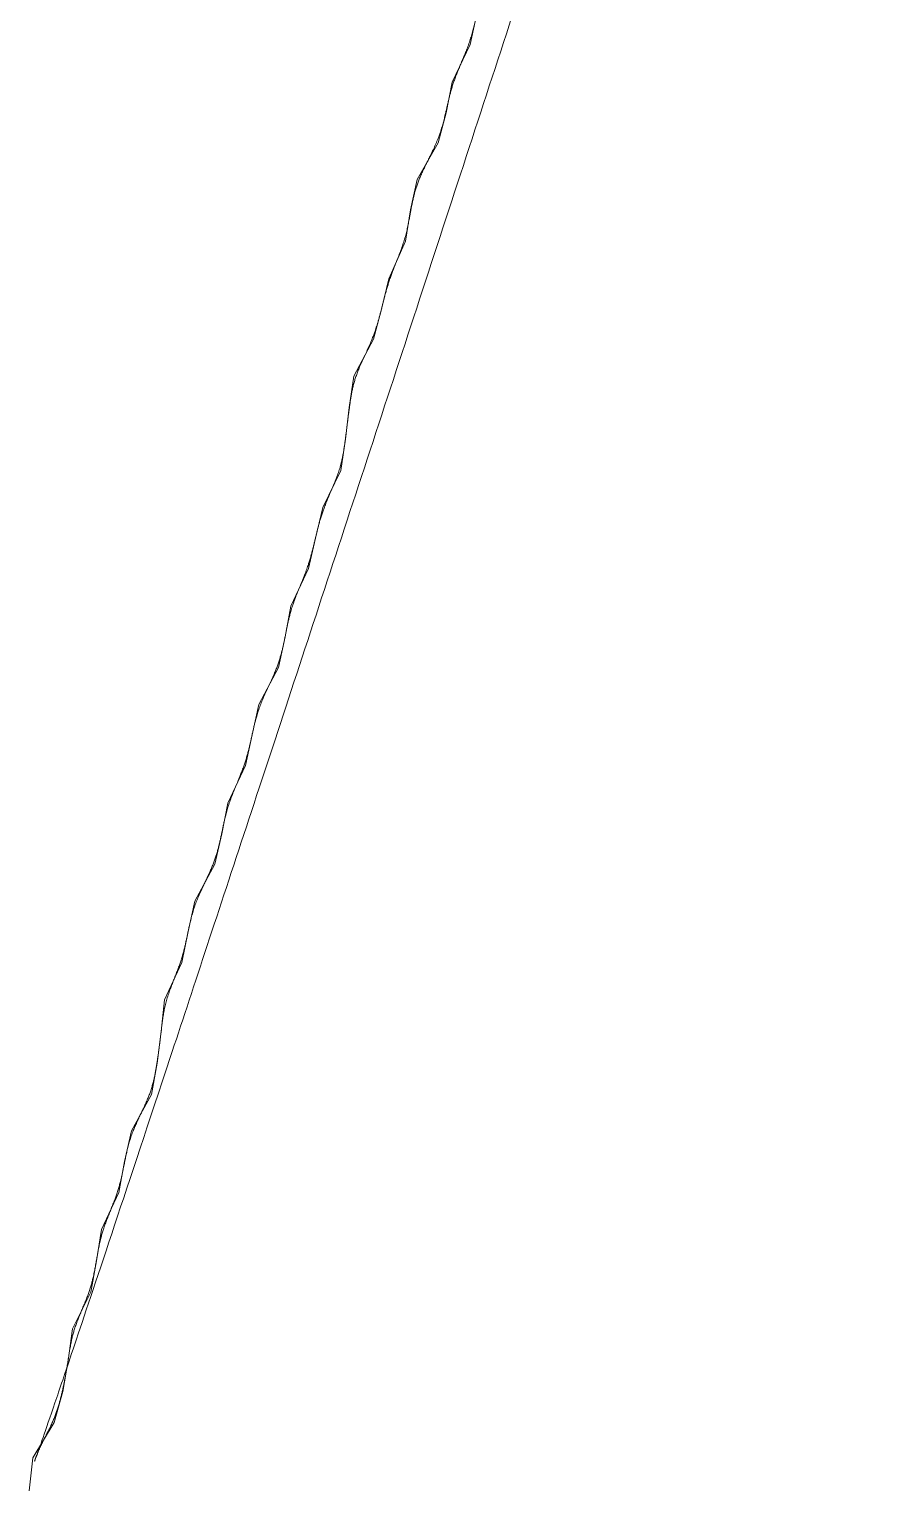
# Model space of a CAD drawing. Extents: x -2 to 147, y -16 to 271.
# Drawn here: x 32.147 to 32.727, y 106.045 to 107.025 of the extents above; entities that cross this region are included whole.
import ezdxf

# ---------------------------------------------------------------- set-up
doc = ezdxf.new("R2010")
doc.units = 0
doc.layers.add('Splines', color=1, linetype='CONTINUOUS', lineweight=15, true_color=0xff0000)
doc.layers.add('SubpixelContours', color=1, linetype='CONTINUOUS', lineweight=15, true_color=0xffffff)

msp = doc.modelspace()

# ---------------------------------------------------------------- linework, layer by layer
at = {"layer": 'Splines'}
msp.add_open_spline([(32.14726, 106.04475), (32.14967, 106.06681), (32.16393, 106.09048), (32.16971, 106.11121), (32.17347, 106.13216), (32.17631, 106.1534), (32.18851, 106.17795), (32.19232, 106.19888), (32.19577, 106.21989), (32.20741, 106.24476), (32.21119, 106.26564), (32.21577, 106.28622), (32.22929, 106.31058), (32.23306, 106.33144), (32.23583, 106.35266), (32.23808, 106.37406), (32.24956, 106.39894), (32.25375, 106.41973), (32.25826, 106.4402), (32.27176, 106.46494), (32.27637, 106.48531), (32.28035, 106.50591), (32.2923, 106.53119), (32.29668, 106.55166), (32.30129, 106.57201), (32.31446, 106.5969), (32.31897, 106.61731), (32.32267, 106.63804), (32.33445, 106.6633), (32.33914, 106.68368), (32.34417, 106.70403), (32.35634, 106.72888), (32.35934, 106.74995), (32.36189, 106.77122), (32.36505, 106.79223), (32.37805, 106.81695), (32.38359, 106.83706), (32.38834, 106.85749), (32.39968, 106.88281), (32.40304, 106.90372), (32.4074, 106.92419), (32.42145, 106.94876), (32.42677, 106.96884), (32.43084, 106.98946), (32.44289, 107.01462), (32.4474, 107.03513), (32.4519, 107.05573), (32.46356, 107.08074), (32.46649, 107.10185), (32.46985, 107.12276), (32.48305, 107.14763), (32.48882, 107.1675), (32.49428, 107.18747), (32.50739, 107.21245), (32.51137, 107.2331), (32.51489, 107.25389), (32.52706, 107.27907), (32.53178, 107.29934), (32.54582, 107.32415), (32.55108, 107.34408), (32.5558, 107.36428), (32.56873, 107.38947), (32.57353, 107.40964), (32.57839, 107.42981), (32.59183, 107.45479), (32.59656, 107.47496), (32.61007, 107.50003), (32.61523, 107.51996), (32.62024, 107.53987), (32.63443, 107.56483), (32.63962, 107.58459), (32.64858, 107.59), (32.65417, 107.60953), (32.65993, 107.62897), (32.66544, 107.64862), (32.67506, 107.65364)], degree=3, knots=[0, 0.012658, 0.025316, 0.037975, 0.050633, 0.063291, 0.075949, 0.088608, 0.101266, 0.113924, 0.126582, 0.139241, 0.151899, 0.164557, 0.177215, 0.189873, 0.202532, 0.21519, 0.227848, 0.240506, 0.253165, 0.265823, 0.278481, 0.291139, 0.303797, 0.316456, 0.329114, 0.341772, 0.35443, 0.367089, 0.379747, 0.392405, 0.405063, 0.417722, 0.43038, 0.443038, 0.455696, 0.468354, 0.481013, 0.493671, 0.506329, 0.518987, 0.531646, 0.544304, 0.556962, 0.56962, 0.582278, 0.594937, 0.607595, 0.620253, 0.632911, 0.64557, 0.658228, 0.670886, 0.683544, 0.696203, 0.708861, 0.721519, 0.734177, 0.746835, 0.759494, 0.772152, 0.78481, 0.797468, 0.810127, 0.822785, 0.835443, 0.848101, 0.86076, 0.873418, 0.886076, 0.898734, 0.911392, 0.924051, 0.936709, 0.949367, 0.962025, 0.974684, 0.987342, 1], dxfattribs=at)
at = {"layer": 'SubpixelContours'}
for p, q in [((32.44289, 107.01462), (32.4474, 107.03513)), ((32.43084, 106.98946), (32.44289, 107.01462)), ((32.42677, 106.96884), (32.43084, 106.98946)), ((32.42145, 106.94876), (32.42677, 106.96884)), ((32.4074, 106.92419), (32.42145, 106.94876)), ((32.40304, 106.90372), (32.4074, 106.92419)), ((32.39968, 106.88281), (32.40304, 106.90372)), ((32.38834, 106.85749), (32.39968, 106.88281)), ((32.38359, 106.83706), (32.38834, 106.85749)), ((32.37805, 106.81695), (32.38359, 106.83706)), ((32.36505, 106.79223), (32.37805, 106.81695)), ((32.36189, 106.77122), (32.36505, 106.79223)), ((32.35934, 106.74995), (32.36189, 106.77122)), ((32.35634, 106.72888), (32.35934, 106.74995)), ((32.34417, 106.70403), (32.35634, 106.72888)), ((32.33914, 106.68368), (32.34417, 106.70403)), ((32.33445, 106.6633), (32.33914, 106.68368)), ((32.32267, 106.63804), (32.33445, 106.6633)), ((32.31897, 106.61731), (32.32267, 106.63804)), ((32.31446, 106.5969), (32.31897, 106.61731)), ((32.30129, 106.57201), (32.31446, 106.5969)), ((32.29668, 106.55166), (32.30129, 106.57201)), ((32.2923, 106.53119), (32.29668, 106.55166)), ((32.28035, 106.50591), (32.2923, 106.53119)), ((32.27637, 106.48531), (32.28035, 106.50591)), ((32.27176, 106.46494), (32.27637, 106.48531)), ((32.25826, 106.4402), (32.27176, 106.46494)), ((32.25375, 106.41973), (32.25826, 106.4402)), ((32.24956, 106.39894), (32.25375, 106.41973)), ((32.23808, 106.37406), (32.24956, 106.39894)), ((32.23583, 106.35266), (32.23808, 106.37406)), ((32.23306, 106.33144), (32.23583, 106.35266)), ((32.22929, 106.31058), (32.23306, 106.33144)), ((32.21577, 106.28622), (32.22929, 106.31058)), ((32.21119, 106.26564), (32.21577, 106.28622)), ((32.20741, 106.24476), (32.21119, 106.26564)), ((32.19577, 106.21989), (32.20741, 106.24476)), ((32.19232, 106.19888), (32.19577, 106.21989)), ((32.18851, 106.17795), (32.19232, 106.19888)), ((32.17631, 106.1534), (32.18851, 106.17795)), ((32.17347, 106.13216), (32.17631, 106.1534)), ((32.16971, 106.11121), (32.17347, 106.13216)), ((32.16393, 106.09048), (32.16971, 106.11121)), ((32.14967, 106.06681), (32.16393, 106.09048)), ((32.14726, 106.04475), (32.14967, 106.06681))]:
    msp.add_line(p, q, dxfattribs=at)

doc.saveas('drawing.dxf')
